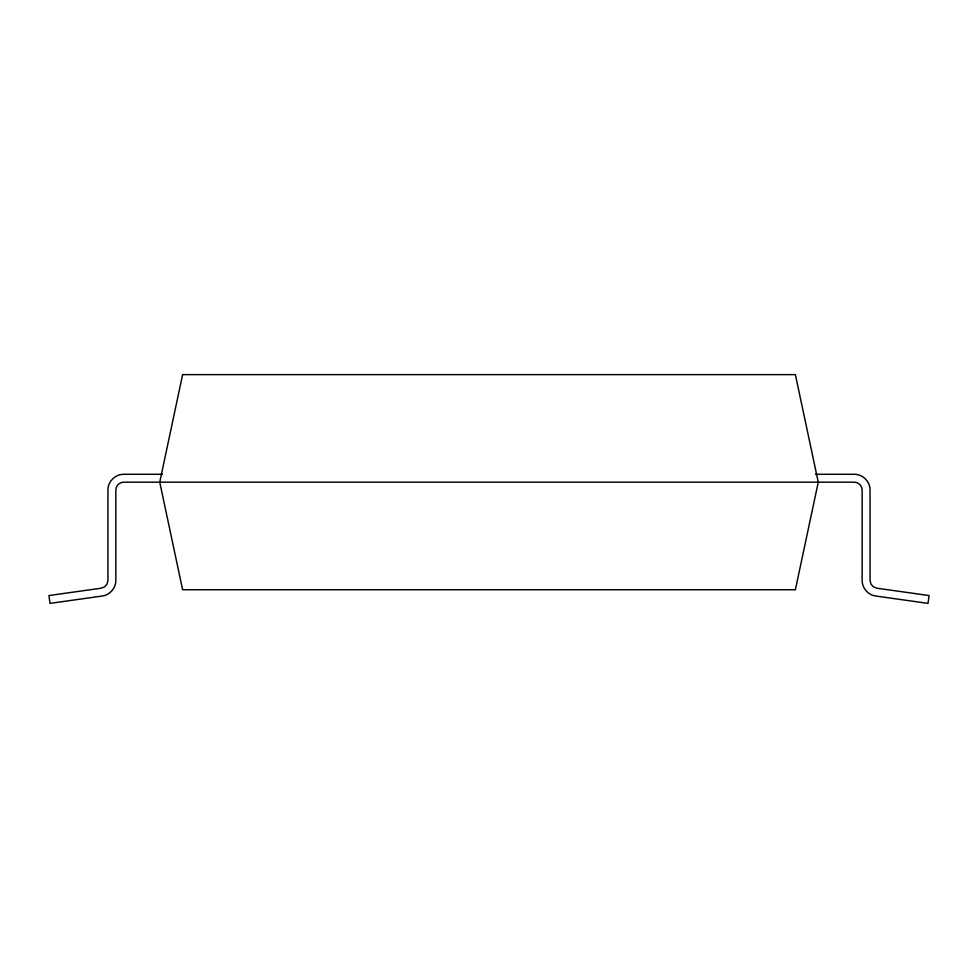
<?xml version="1.0" encoding="UTF-8"?>
<svg xmlns="http://www.w3.org/2000/svg" width="978" height="978" viewBox="0 0 978 978"><rect width="100%" height="100%" fill="white"/><g stroke="black" fill="none" stroke-linecap="round" stroke-linejoin="round"><path stroke-width="1.47" d="M162.556 474.281L123.754 474.281C115.306 474.134 107.8 481.628 107.947 490.076L107.947 580.382L107.067 584.013L104.622 586.837L101.15 588.206L48.9 595.553L50 603.377L102.25 596.03C109.842 595.064 115.954 588.035 115.844 580.382L115.844 490.076C115.783 485.858 119.524 482.105 123.754 482.178L854.246 482.178C858.476 482.105 862.229 485.858 862.156 490.076L862.156 580.382C862.046 588.035 868.158 595.064 875.75 596.03L928 603.377L929.1 595.553L876.85 588.206L873.378 586.837L870.933 584.013L870.053 580.382L870.053 490.076C870.2 481.628 862.694 474.134 854.246 474.281L815.444 474.281M182.617 374.623L159.744 482.178L182.617 589.734L795.383 589.734L818.256 482.178L795.383 374.623L182.617 374.623"/></g></svg>
